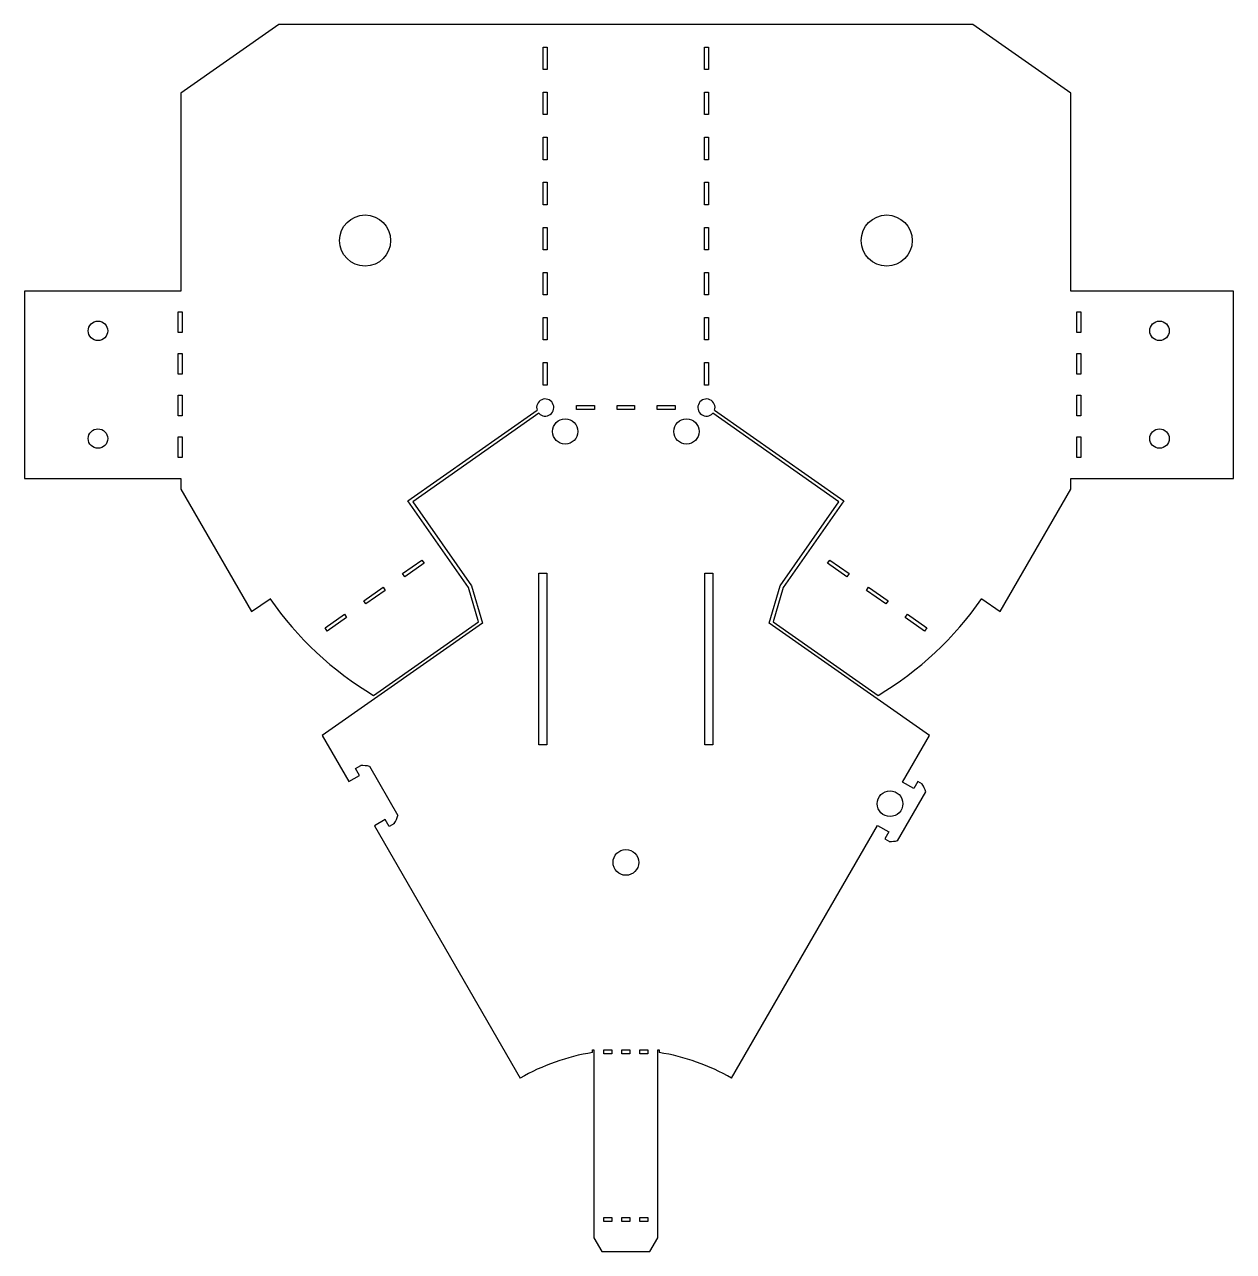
# Model space of a CAD drawing. Header units: millimetres. Extents: x -14 to -2, y 50.4 to 62.5.
import ezdxf

# ---------------------------------------------------------------- set-up
doc = ezdxf.new("R2010")
doc.units = ezdxf.units.MM
doc.header["$MEASUREMENT"] = 0

msp = doc.modelspace()

# ---------------------------------------------------------------- linework, layer by layer
for p, q in [((-11.446, 62.482), (-12.413, 61.805)), ((-4.597, 62.482), (-11.446, 62.482)), ((-3.629, 61.805), (-4.597, 62.482)), ((-12.413, 61.805), (-12.413, 59.853)), ((-3.629, 59.853), (-3.629, 61.805)), ((-12.413, 59.853), (-13.956, 59.853)), ((-13.956, 59.853), (-13.956, 58.003)), ((-2.025, 59.853), (-3.629, 59.853)), ((-2.025, 58.003), (-2.025, 59.853)), ((-13.956, 58.003), (-12.413, 58.003)), ((-12.413, 58.003), (-12.413, 57.899)), ((-3.629, 57.899), (-3.629, 58.003)), ((-3.629, 58.003), (-2.025, 58.003)), ((-12.413, 57.899), (-11.715, 56.69)), ((-4.327, 56.69), (-3.629, 57.899)), ((-11.715, 56.69), (-11.533, 56.817)), ((-4.509, 56.817), (-4.327, 56.69)), ((-11.018, 55.467), (-10.755, 55.013)), ((-5.29, 55.008), (-5.025, 55.467)), ((-10.688, 55.142), (-10.638, 55.171)), ((-10.649, 55.074), (-10.688, 55.142)), ((-10.55, 55.163), (-10.27, 54.677)), ((-10.755, 55.013), (-10.649, 55.074)), ((-5.18, 54.945), (-5.29, 55.008)), ((-5.14, 55.013), (-5.18, 54.945)), ((-5.095, 54.987), (-5.14, 55.013)), ((-5.339, 54.429), (-5.06, 54.911)), ((-10.396, 54.637), (-10.503, 54.575)), ((-10.357, 54.568), (-10.396, 54.637)), ((-10.503, 54.575), (-9.065, 52.085)), ((-10.306, 54.598), (-10.357, 54.568)), ((-6.978, 52.085), (-5.537, 54.58)), ((-5.537, 54.58), (-5.427, 54.516)), ((-5.427, 54.516), (-5.466, 54.448)), ((-5.466, 54.448), (-5.421, 54.422)), ((-8.35, 52.338), (-8.35, 52.364)), ((-8.35, 52.364), (-8.336, 52.364)), ((-8.336, 52.364), (-8.336, 50.512)), ((-7.706, 50.512), (-7.706, 52.364)), ((-7.706, 52.364), (-7.693, 52.364)), ((-7.693, 52.364), (-7.693, 52.338)), ((-8.336, 50.512), (-8.257, 50.376)), ((-7.785, 50.376), (-7.706, 50.512)), ((-8.257, 50.376), (-7.785, 50.376))]:
    msp.add_line(p, q)
for points in [[(-8.797, 62.038), (-8.836, 62.038), (-8.836, 62.26), (-8.797, 62.26)], [(-7.206, 62.038), (-7.246, 62.038), (-7.246, 62.26), (-7.206, 62.26)], [(-8.797, 61.593), (-8.836, 61.593), (-8.836, 61.815), (-8.797, 61.815)], [(-7.206, 61.593), (-7.246, 61.593), (-7.246, 61.815), (-7.206, 61.815)], [(-8.797, 61.148), (-8.836, 61.148), (-8.836, 61.371), (-8.797, 61.371)], [(-7.246, 61.371), (-7.206, 61.371), (-7.206, 61.148), (-7.246, 61.148)], [(-8.797, 60.704), (-8.836, 60.704), (-8.836, 60.926), (-8.797, 60.926)], [(-7.246, 60.926), (-7.206, 60.926), (-7.206, 60.704), (-7.246, 60.704)], [(-8.797, 60.259), (-8.836, 60.259), (-8.836, 60.481), (-8.797, 60.481)], [(-7.246, 60.481), (-7.206, 60.481), (-7.206, 60.259), (-7.246, 60.259)], [(-8.797, 59.814), (-8.836, 59.814), (-8.836, 60.037), (-8.797, 60.037)], [(-7.246, 60.037), (-7.206, 60.037), (-7.206, 59.814), (-7.246, 59.814)], [(-12.401, 59.442), (-12.44, 59.442), (-12.44, 59.648), (-12.401, 59.648)], [(-8.797, 59.37), (-8.836, 59.37), (-8.836, 59.592), (-8.797, 59.592)], [(-7.246, 59.592), (-7.206, 59.592), (-7.206, 59.37), (-7.246, 59.37)], [(-3.569, 59.648), (-3.53, 59.648), (-3.53, 59.442), (-3.569, 59.442)], [(-12.401, 59.031), (-12.44, 59.031), (-12.44, 59.237), (-12.401, 59.237)], [(-3.569, 59.237), (-3.53, 59.237), (-3.53, 59.031), (-3.569, 59.031)], [(-8.797, 58.925), (-8.836, 58.925), (-8.836, 59.147), (-8.797, 59.147)], [(-7.246, 59.147), (-7.206, 59.147), (-7.206, 58.925), (-7.246, 58.925)], [(-12.401, 58.62), (-12.44, 58.62), (-12.44, 58.825), (-12.401, 58.825)], [(-8.507, 58.683), (-8.507, 58.722), (-8.33, 58.722), (-8.33, 58.683)], [(-8.106, 58.683), (-8.106, 58.722), (-7.937, 58.722), (-7.937, 58.683)], [(-7.712, 58.683), (-7.712, 58.722), (-7.535, 58.722), (-7.535, 58.683)], [(-3.569, 58.825), (-3.53, 58.825), (-3.53, 58.62), (-3.569, 58.62)], [(-12.401, 58.209), (-12.44, 58.209), (-12.44, 58.414), (-12.401, 58.414)], [(-3.569, 58.414), (-3.53, 58.414), (-3.53, 58.209), (-3.569, 58.209)], [(-10.226, 57.064), (-10.035, 57.198), (-10.013, 57.166), (-10.204, 57.032)], [(-6.03, 57.166), (-6.007, 57.198), (-5.816, 57.064), (-5.839, 57.032)], [(-8.801, 55.376), (-8.88, 55.376), (-8.88, 57.069), (-8.801, 57.069)], [(-7.242, 55.376), (-7.242, 57.069), (-7.163, 57.069), (-7.163, 55.376)], [(-10.395, 56.898), (-10.586, 56.765), (-10.608, 56.797), (-10.417, 56.931)], [(-5.457, 56.765), (-5.648, 56.898), (-5.625, 56.931), (-5.434, 56.797)], [(-10.99, 56.529), (-10.799, 56.663), (-10.777, 56.631), (-10.968, 56.497)], [(-5.266, 56.631), (-5.243, 56.663), (-5.052, 56.529), (-5.075, 56.497)], [(-8.238, 52.325), (-8.238, 52.364), (-8.159, 52.364), (-8.159, 52.325)], [(-7.982, 52.325), (-8.061, 52.325), (-8.061, 52.364), (-7.982, 52.364)], [(-7.805, 52.325), (-7.883, 52.325), (-7.883, 52.364), (-7.805, 52.364)], [(-8.159, 50.711), (-8.159, 50.671), (-8.238, 50.671), (-8.238, 50.711)], [(-8.061, 50.671), (-8.061, 50.711), (-7.982, 50.711), (-7.982, 50.671)], [(-7.805, 50.711), (-7.805, 50.671), (-7.883, 50.671), (-7.883, 50.711)]]:
    msp.add_lwpolyline(points, close=True)
for points in [[(-8.88, 58.646), (-10.125, 57.774), (-9.543, 56.944), (-9.437, 56.574), (-11.018, 55.467)], [(-10.511, 55.863), (-9.476, 56.588), (-9.574, 56.929), (-10.172, 57.783), (-8.897, 58.676)], [(-5.025, 55.467), (-6.606, 56.574), (-6.499, 56.944), (-5.918, 57.774), (-7.163, 58.646)], [(-7.146, 58.676), (-5.871, 57.783), (-6.468, 56.929), (-6.567, 56.588), (-5.531, 55.863)]]:
    msp.add_lwpolyline(points)
for centre, radius in [((-10.595, 60.351), 0.252), ((-5.447, 60.351), 0.252), ((-13.231, 59.46), 0.0962), ((-2.755, 59.46), 0.0962), ((-13.231, 58.397), 0.0962), ((-8.62, 58.467), 0.125), ((-7.423, 58.467), 0.125), ((-2.755, 58.397), 0.0962), ((-5.414, 54.794), 0.127), ((-8.021, 54.215), 0.127)]:
    msp.add_circle(centre, radius)
for centre, radius, start, end in [((-8.817, 58.703), 0.0846, 221.7847, 198.6843), ((-7.226, 58.703), 0.0846, 341.3157, 318.2153), ((-8.817, 58.703), 3.307, 214.7613, 239.1719), ((-7.226, 58.703), 3.307, 300.8281, 325.2387), ((-10.629, 54.794), 0.377, 78.0198, 91.3372), ((-5.414, 54.794), 0.372, 18.3614, 31.1413), ((-10.629, 54.794), 0.377, 328.6628, 341.9802), ((-5.414, 54.794), 0.372, 268.8587, 281.6386), ((-8.021, 50.278), 2.087, 99.0646, 120), ((-8.021, 50.278), 2.087, 60, 80.9354)]:
    msp.add_arc(centre, radius, start, end)

doc.saveas('drawing.dxf')
